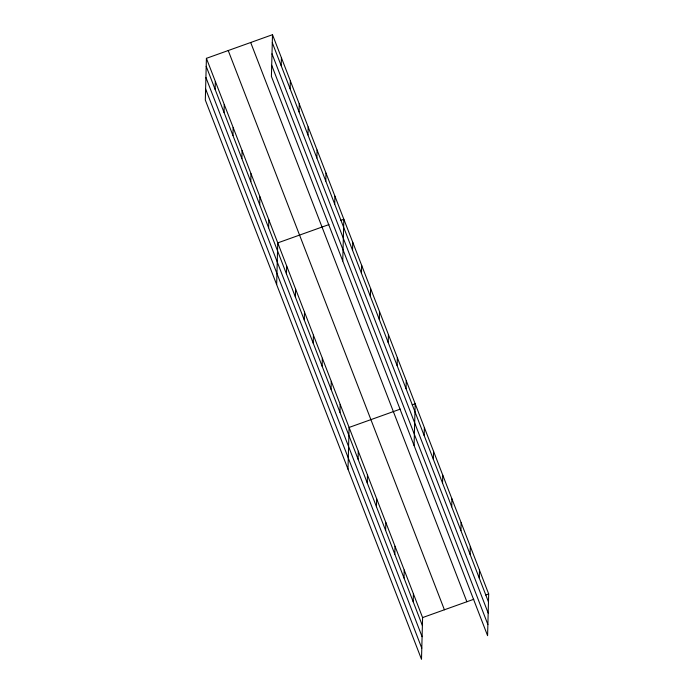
<?xml version="1.0" encoding="UTF-8"?>
<svg xmlns="http://www.w3.org/2000/svg" width="694" height="694" viewBox="0 0 694 694"><rect width="100%" height="100%" fill="white"/><g stroke="black" fill="none" stroke-linecap="round" stroke-linejoin="round"><path stroke-width="1.04" d="M206.413 58.339L205.32 100.066L421.501 659.3L422.594 617.582L206.413 58.339L272.499 34.7L488.68 593.934L487.587 635.661L271.406 76.418L272.499 34.7M215.123 89.387L215.331 81.415M224.041 112.463L224.249 104.482M232.958 135.53L233.167 127.549M241.876 158.596L242.085 150.615M250.786 181.663L251.002 173.682M259.703 204.73L259.912 196.758M268.621 227.806L268.83 219.825M281.209 65.748L281.417 57.767M276.654 284.609L277.747 242.891L328.973 224.57M290.127 88.815L290.335 80.834M286.457 273.939L286.665 265.958M299.045 111.881L299.253 103.909M295.375 297.006L295.583 289.025M307.963 134.957L308.171 126.976M304.293 320.073L304.501 312.1M316.88 158.024L317.089 150.043M313.211 343.148L313.419 335.167M325.798 181.091L326.007 173.11M322.129 366.215L322.337 358.234M334.716 204.157L334.924 196.176M331.047 389.282L331.255 381.301M342.749 260.97L343.842 219.252L340.867 220.31M339.965 412.349L340.173 404.368M352.552 250.3L352.76 242.319M347.998 469.161L349.091 427.443L400.308 409.113M361.47 273.367L361.678 265.386M358.069 459.185L358.278 451.204M370.388 296.433L370.596 288.452M367.256 482.955L367.464 474.974M379.306 319.5L379.514 311.519M376.443 506.724L376.651 498.743M388.215 342.567L388.432 334.595M385.63 530.494L385.838 522.513M397.133 365.643L397.341 357.662M394.817 554.254L395.025 546.273M406.051 388.709L406.259 380.728M404.003 578.024L404.212 570.043M414.084 445.513L415.177 403.795L412.21 404.862M413.19 601.793L413.407 593.812M424.155 435.546L424.364 427.565M433.342 459.307L433.559 451.334M442.538 483.076L442.746 475.095M451.725 506.846L451.933 498.865M460.911 530.615L461.12 522.634M470.098 554.385L470.306 546.404M479.285 578.145L479.493 570.173M422.594 617.582L473.811 599.26M485.705 595.001L488.68 593.934M272.291 42.681L488.472 601.915M272.005 53.811L488.177 613.054M271.701 65.288L487.882 624.522M250.69 42.499L466.871 601.741M228.222 50.541L444.403 609.774M206.205 66.32L422.386 625.563M205.91 77.459L422.091 636.693M205.606 88.927L421.787 648.17"/></g></svg>
